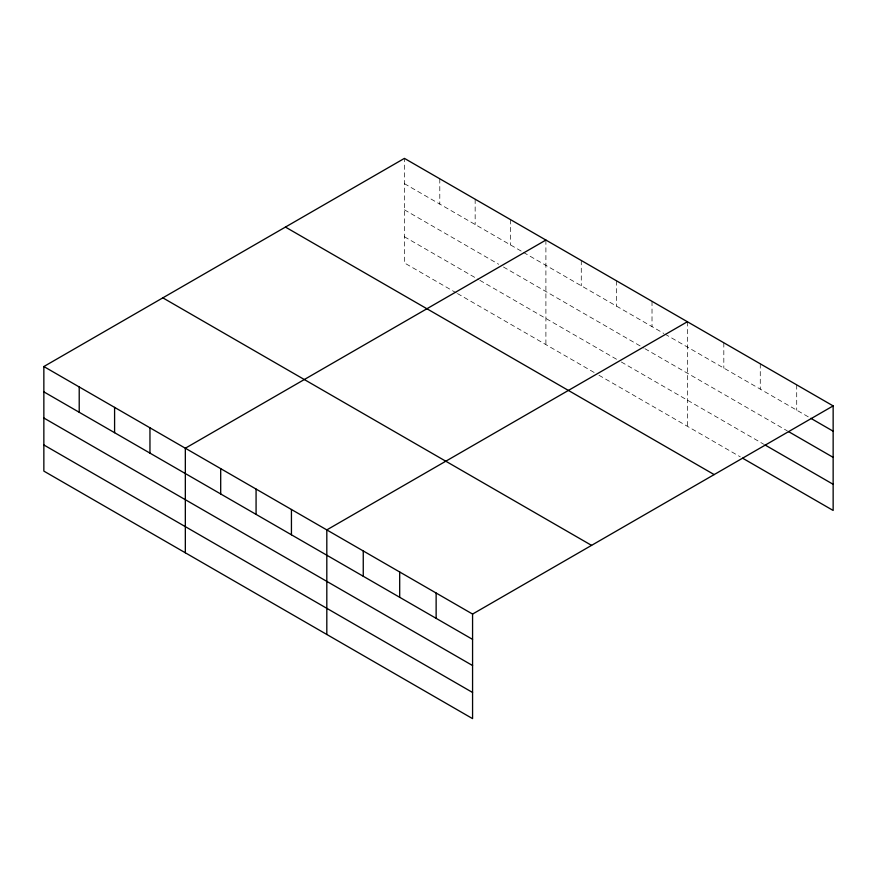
<?xml version="1.0" encoding="UTF-8"?>
<svg xmlns="http://www.w3.org/2000/svg" width="877" height="877" viewBox="0 0 877 877"><rect width="100%" height="100%" fill="white"/><g stroke="black" fill="none" stroke-linecap="round" stroke-linejoin="round"><path stroke-width="0.66" stroke-dasharray="4.38 3.29" d="M456.303 292.885L404.429 262.936L404.429 158.375M404.429 183.677L522.319 251.743M523.503 252.423L663.801 333.424M664.985 334.115L809.635 417.627M404.429 209.833L498.739 264.284M503.464 267.014L643.762 348.016M644.935 348.695L787.305 430.881M404.429 236.779L478.699 279.664M479.883 280.344L616.641 359.307M621.354 362.026L763.79 444.255M457.476 293.565L594.244 372.528M598.958 375.246L740.287 456.84M796.711 384.85L796.711 410.162M760.271 363.812L760.271 389.125M723.821 342.775L723.821 368.088M687.382 321.738L687.382 426.299M652.017 301.315L652.017 326.628M616.641 280.892L616.641 306.205M581.276 260.469L581.276 285.781M545.9 240.057L545.9 344.617M510.535 219.634L510.535 244.935M475.159 199.211L475.159 224.523M439.794 178.787L439.794 204.1"/><path stroke-width="1.32" d="M43.85 366.542L472.571 614.064L472.571 718.625L43.85 471.102L43.85 366.542L404.429 158.375L833.15 405.898L833.15 510.458L742.633 458.2M545.9 240.057L185.332 448.224L185.332 552.784M687.382 321.738L326.814 529.905L326.814 634.477M472.571 614.064L833.15 405.898M810.819 418.307L833.15 431.199M788.478 431.561L833.15 457.355M764.963 444.935L833.15 484.301M285.431 227.066L714.163 474.589M162.837 297.851L591.569 545.373M43.85 391.855L472.571 639.377M43.85 418.011L472.571 665.533M43.85 444.957L472.571 692.479M436.132 593.027L436.132 618.34M399.693 571.99L399.693 597.303M363.253 550.953L363.253 576.255M291.438 509.493L291.438 534.795M256.073 489.07L256.073 514.382M220.697 468.647L220.697 493.959M149.956 427.812L149.956 453.113M114.591 407.388L114.591 432.69M79.215 386.965L79.215 412.278"/></g></svg>
